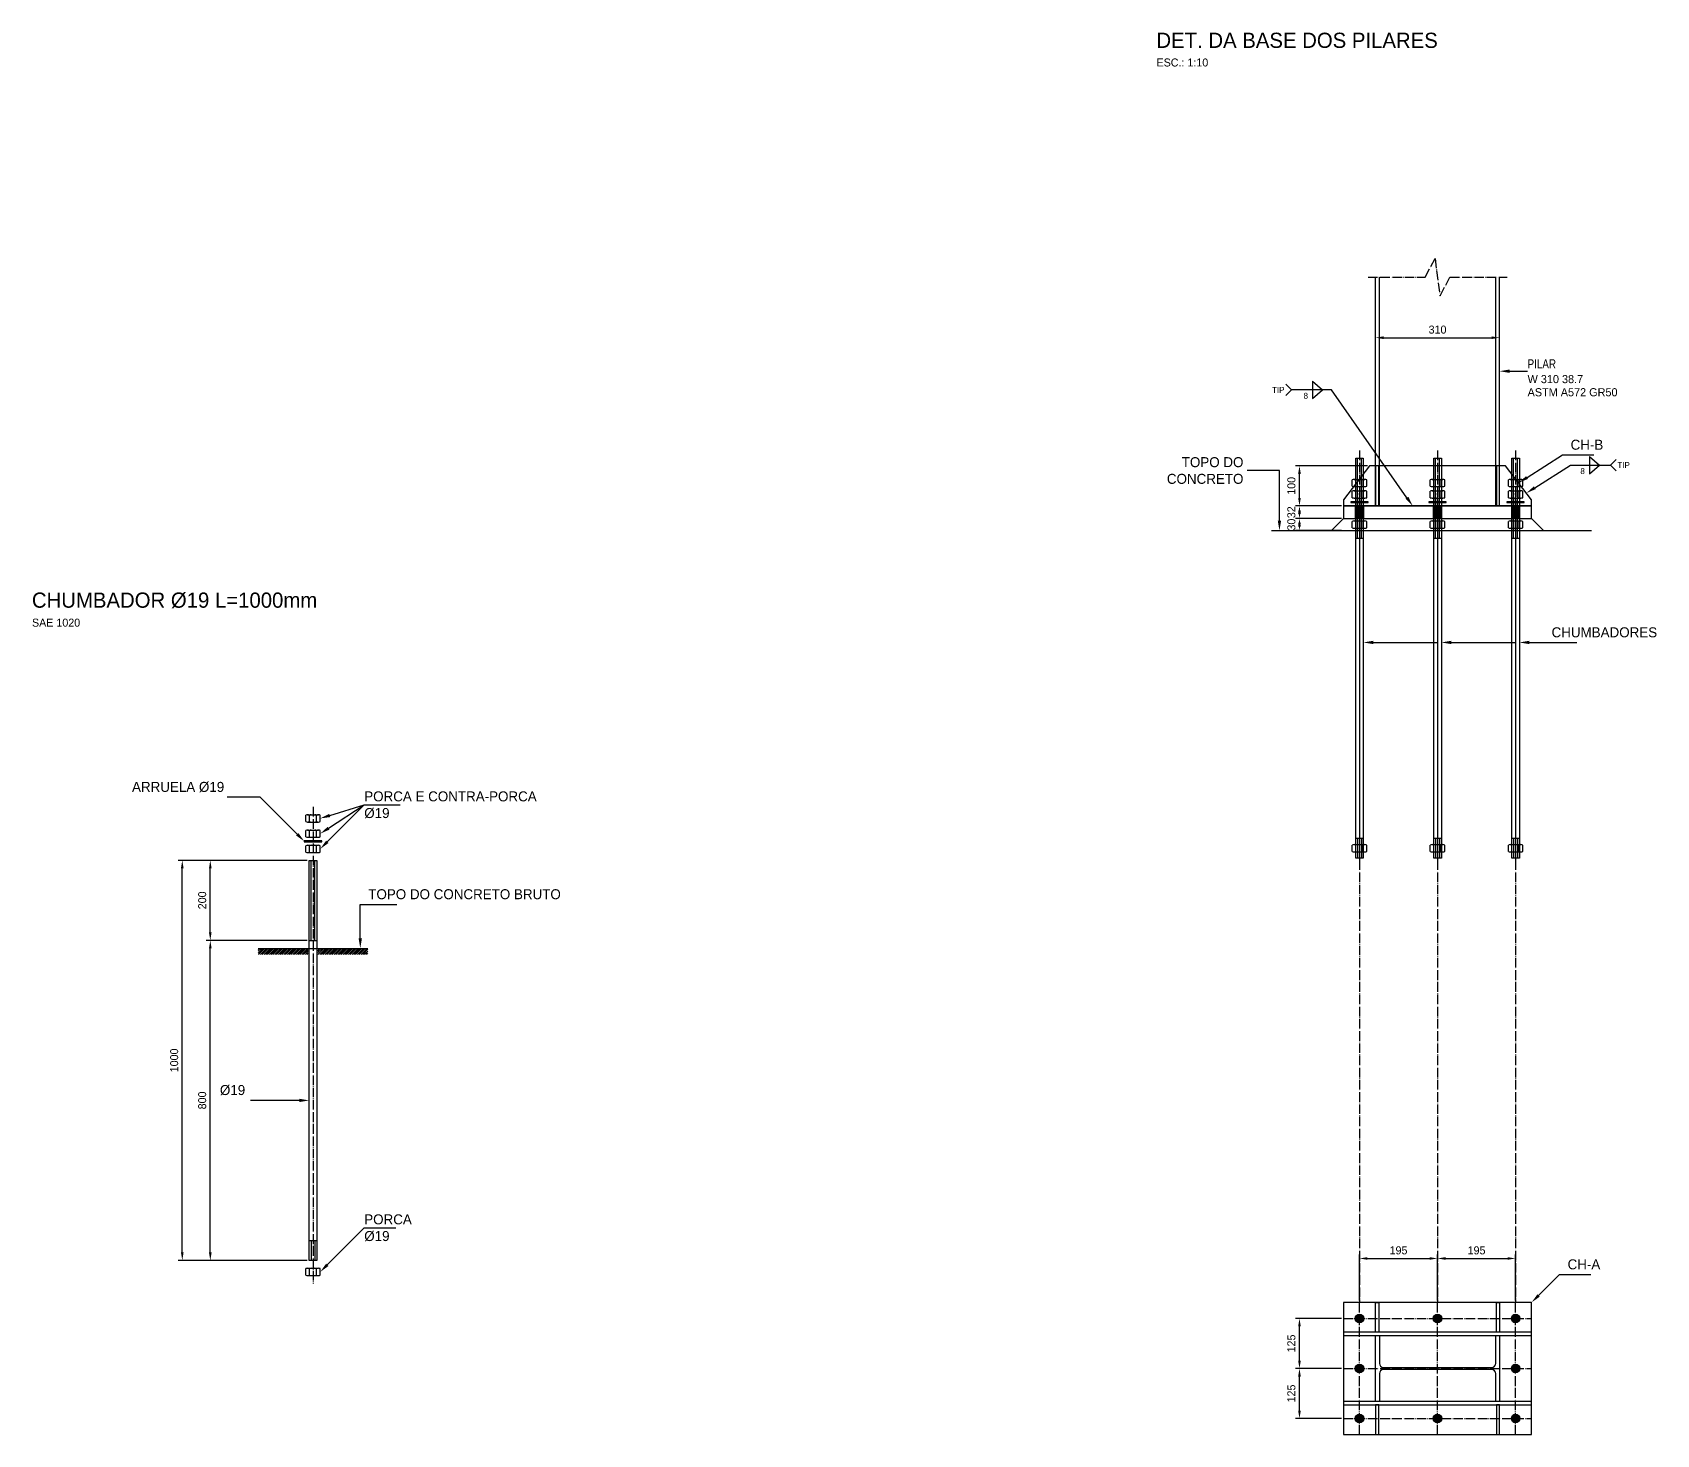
# Model space of a CAD drawing. Extents: x -3511 to 5975, y -2429 to 1199.
# Drawn here: x -3511 to 547, y -2305 to 1199 of the extents above; entities that cross this region are included whole.
import ezdxf

# ---------------------------------------------------------------- set-up
doc = ezdxf.new("R2010")
doc.units = 0
doc.header["$MEASUREMENT"] = 0
doc.linetypes.add('ACAD_ISO01W100', pattern=[5, 4, -1])
doc.linetypes.add('ACAD_ISO04W100', pattern=[30.5, 24, -3, 0.5, -3])
doc.layers.get('DEFPOINTS').update_dxf_attribs({"linetype": 'ACAD_ISO01W100'})
for name, color, linetype in [('CHU-CHUMBADOR', 1, 'Continuous'), ('DIM-1', 4, 'Continuous'), ('EIXO', 5, 'ACAD_ISO04W100'), ('FAB-CHAPA', 2, 'Continuous'), ('G-SIMBOLO', 4, 'Continuous'), ('PERFIL', 1, 'Continuous'), ('REGUA120', 2, 'Continuous'), ('REGUA80', 4, 'Continuous')]:
    doc.layers.add(name, color=color, linetype=linetype)
doc.dimstyles.new('ISO-25', dxfattribs={"dimtxt": 2.5, "dimasz": 2.5, "dimexe": 1.25, "dimexo": 0.625, "dimtad": 1, "dimtxsty": 'STANDARD', "dimcen": 2.5, "dimclrt": 4, "dimazin": 3, "dimtfac": 1, "dimtmove": 0, "dimatfit": 3})
pattern_1 = [(45, (0, 0), (-2.245064, 2.245064), [])]

# ---------------------------------------------------------------- blocks, each defined once
blk = doc.blocks.new('*D0')
for p, q in [((-2824.5, -1070), (-3076.7, -1070)), ((-3066.7, -1850), (-3066.7, -1090)), ((-2824.5, -1870), (-3076.7, -1870))]:
    blk.add_line(p, q)
for points in [[(-3066.7, -1070), (-3063.4, -1090), (-3070, -1090)], [(-3066.7, -1870), (-3070, -1850), (-3063.4, -1850)]]:
    blk.add_trace(points)
at = {"layer": 'DEFPOINTS', "color": 0, "linetype": 'BYBLOCK'}
for p in [(-2819.5, -1070), (-2819.5, -1870)]:
    blk.add_point(p, dxfattribs=at)
at = {"layer": 'REGUA80', "color": 4, "insert": (-3076.7, -1470), "char_height": 20, "attachment_point": 8, "rotation": 90}
blk.add_mtext('800', dxfattribs=at)
blk = doc.blocks.new('*D1')
for p, q in [((-2824.5, -870), (-3076.7, -870)), ((-3066.7, -1050), (-3066.7, -890)), ((-2824.5, -1070), (-3076.7, -1070))]:
    blk.add_line(p, q)
for points in [[(-3066.7, -870), (-3063.4, -890), (-3070, -890)], [(-3066.7, -1070), (-3070, -1050), (-3063.4, -1050)]]:
    blk.add_trace(points)
at = {"layer": 'DEFPOINTS', "color": 0, "linetype": 'BYBLOCK'}
for p in [(-2819.5, -870), (-2819.5, -1070)]:
    blk.add_point(p, dxfattribs=at)
at = {"layer": 'REGUA80', "color": 4, "insert": (-3076.7, -970), "char_height": 20, "attachment_point": 8, "rotation": 90}
blk.add_mtext('200', dxfattribs=at)
blk = doc.blocks.new('*D2')
for p, q in [((-2824.5, -870), (-3146.7, -870)), ((-3136.7, -1850), (-3136.7, -890)), ((-2824.5, -1870), (-3146.7, -1870))]:
    blk.add_line(p, q)
for points in [[(-3136.7, -870), (-3133.4, -890), (-3140, -890)], [(-3136.7, -1870), (-3140, -1850), (-3133.4, -1850)]]:
    blk.add_trace(points)
at = {"layer": 'DEFPOINTS', "color": 0, "linetype": 'BYBLOCK'}
for p in [(-2819.5, -870), (-2819.5, -1870)]:
    blk.add_point(p, dxfattribs=at)
at = {"layer": 'REGUA80', "color": 4, "insert": (-3146.7, -1370), "char_height": 20, "attachment_point": 8, "rotation": 90}
blk.add_mtext('1000', dxfattribs=at)
blk = doc.blocks.new('*D3')
for p, q in [((-155, 416.2), (-155, 446.2)), ((-135, 436.2), (135, 436.2)), ((155, 416.2), (155, 446.2))]:
    blk.add_line(p, q)
for points in [[(-155, 436.2), (-135, 439.6), (-135, 432.9)], [(155, 436.2), (135, 432.9), (135, 439.6)]]:
    blk.add_trace(points)
at = {"layer": 'DEFPOINTS', "color": 0}
for p in [(-155, 411.2), (0, 446.2), (155, 411.2)]:
    blk.add_point(p, dxfattribs=at)
at = {"layer": 'REGUA80', "color": 4, "insert": (0, 446.2), "char_height": 20, "attachment_point": 8}
blk.add_mtext('310', dxfattribs=at)
blk = doc.blocks.new('*D4')
for p, q in [((-240, -15.9), (-355, -15.9)), ((-345, -25.9), (-345, -35.9)), ((-240, -45.9), (-355, -45.9))]:
    blk.add_line(p, q)
for points in [[(-345, -15.9), (-341.7, -35.9), (-348.3, -35.9)], [(-345, -45.9), (-348.3, -25.9), (-341.7, -25.9)]]:
    blk.add_trace(points)
at = {"layer": 'DEFPOINTS', "color": 0, "linetype": 'BYBLOCK'}
for p in [(-235, -15.9), (-235, -45.9)]:
    blk.add_point(p, dxfattribs=at)
at = {"layer": 'REGUA80', "color": 4, "insert": (-355, -30.9), "char_height": 20, "attachment_point": 8, "rotation": 90}
blk.add_mtext('30', dxfattribs=at)
blk = doc.blocks.new('*D5')
for p, q in [((-240, 15.9), (-355, 15.9)), ((-345, 4.1), (-345, -4.1)), ((-240, -15.9), (-355, -15.9))]:
    blk.add_line(p, q)
for points in [[(-345, 15.9), (-341.7, -4.1), (-348.3, -4.1)], [(-345, -15.9), (-348.3, 4.1), (-341.7, 4.1)]]:
    blk.add_trace(points)
at = {"layer": 'DEFPOINTS', "color": 0, "linetype": 'BYBLOCK'}
for p in [(-235, 15.9), (-235, -15.9)]:
    blk.add_point(p, dxfattribs=at)
at = {"layer": 'REGUA80', "color": 4, "insert": (-355, 0), "char_height": 20, "attachment_point": 8, "rotation": 90}
blk.add_mtext('32', dxfattribs=at)
blk = doc.blocks.new('*D6')
for p, q in [((-175, 115.9), (-355, 115.9)), ((-345, 35.9), (-345, 95.9)), ((-240, 15.9), (-355, 15.9))]:
    blk.add_line(p, q)
for points in [[(-345, 115.9), (-341.7, 95.9), (-348.3, 95.9)], [(-345, 15.9), (-348.3, 35.9), (-341.7, 35.9)]]:
    blk.add_trace(points)
at = {"layer": 'DEFPOINTS', "color": 0, "linetype": 'BYBLOCK'}
for p in [(-170, 115.9), (-235, 15.9)]:
    blk.add_point(p, dxfattribs=at)
at = {"layer": 'REGUA80', "color": 4, "insert": (-355, 65.9), "char_height": 20, "attachment_point": 8, "rotation": 90}
blk.add_mtext('100', dxfattribs=at)
blk = doc.blocks.new('*D13')
for p, q in [((-240, -2140), (-355, -2140)), ((-345, -2245), (-345, -2160)), ((-240, -2265), (-355, -2265))]:
    blk.add_line(p, q)
for points in [[(-345, -2140), (-341.7, -2160), (-348.3, -2160)], [(-345, -2265), (-348.3, -2245), (-341.7, -2245)]]:
    blk.add_trace(points)
at = {"layer": 'DEFPOINTS', "color": 0, "linetype": 'BYBLOCK'}
for p in [(-235, -2140), (-235, -2265)]:
    blk.add_point(p, dxfattribs=at)
at = {"layer": 'REGUA80', "color": 4, "insert": (-355, -2202.5), "char_height": 20, "attachment_point": 8, "rotation": 90}
blk.add_mtext('125', dxfattribs=at)
blk = doc.blocks.new('*D14')
for p, q in [((-240, -2015), (-355, -2015)), ((-345, -2120), (-345, -2035)), ((-240, -2140), (-355, -2140))]:
    blk.add_line(p, q)
for points in [[(-345, -2015), (-341.7, -2035), (-348.3, -2035)], [(-345, -2140), (-348.3, -2120), (-341.7, -2120)]]:
    blk.add_trace(points)
at = {"layer": 'DEFPOINTS', "color": 0, "linetype": 'BYBLOCK'}
for p in [(-235, -2015), (-235, -2140)]:
    blk.add_point(p, dxfattribs=at)
at = {"layer": 'REGUA80', "color": 4, "insert": (-355, -2077.5), "char_height": 20, "attachment_point": 8, "rotation": 90}
blk.add_mtext('125', dxfattribs=at)
blk = doc.blocks.new('*D15')
for p, q in [((-195, -1970), (-195, -1855)), ((-175, -1865), (-20, -1865)), ((0, -1970), (0, -1855))]:
    blk.add_line(p, q)
for points in [[(-195, -1865), (-175, -1861.7), (-175, -1868.3)], [(0, -1865), (-20, -1868.3), (-20, -1861.7)]]:
    blk.add_trace(points)
at = {"layer": 'DEFPOINTS', "color": 0}
for p in [(-97.5, -1855), (-195, -1975), (0, -1975)]:
    blk.add_point(p, dxfattribs=at)
at = {"layer": 'REGUA80', "color": 4, "insert": (-97.5, -1855), "char_height": 20, "attachment_point": 8}
blk.add_mtext('195', dxfattribs=at)
blk = doc.blocks.new('*D16')
for p, q in [((0, -1970), (0, -1855)), ((20, -1865), (175, -1865)), ((195, -1970), (195, -1855))]:
    blk.add_line(p, q)
for points in [[(0, -1865), (20, -1861.7), (20, -1868.3)], [(195, -1865), (175, -1868.3), (175, -1861.7)]]:
    blk.add_trace(points)
at = {"layer": 'DEFPOINTS', "color": 0}
for p in [(97.5, -1855), (0, -1975), (195, -1975)]:
    blk.add_point(p, dxfattribs=at)
at = {"layer": 'REGUA80', "color": 4, "insert": (97.5, -1855), "char_height": 20, "attachment_point": 8}
blk.add_mtext('195', dxfattribs=at)

msp = doc.modelspace()

# ---------------------------------------------------------------- hatches: boundary and pattern name
h = msp.add_hatch()
h.set_pattern_fill('ANSI31', color=256, style=0)
h.set_pattern_definition(pattern_1)
h.paths.add_polyline_path([(-2947.16, -1090), (-2947.16, -1105), (-2822.025, -1105), (-2822.025, -1090)])
h = msp.add_hatch()
h.set_pattern_fill('ANSI31', color=256, style=0)
h.set_pattern_definition(pattern_1)
h.paths.add_polyline_path([(-2672.84, -1090), (-2672.84, -1105), (-2797.975, -1105), (-2797.975, -1090)])

# ---------------------------------------------------------------- linework, layer by layer
at = {"color": 4}
for p, q in [((-235, -15.875), (-265, -45.875)), ((235, -15.875), (265, -45.875))]:
    msp.add_line(p, q, dxfattribs=at)
for p, q in [((-415, -45.875), (385, -45.875)), ((-2947.16, -1090), (-2672.84, -1090))]:
    msp.add_line(p, q)
for points in [[(180, 352.5), (225, 352.5)], [(223.592, 86.797), (312.5, 143.375), (390.5, 143.375)], [(-395, -20.875), (-395, 104.125), (-476, 104.125)], [(-160.475, -325.438), (0, -325.438)], [(34.525, -325.438), (195, -325.438)], [(229.525, -325.438), (265, -325.438), (348.25, -325.438)], [(-2849.585, -804.697), (-2941.907, -712.375), (-3024.907, -712.375)], [(-2774.331, -823.747), (-2682.008, -731.425), (-2592.009, -731.425)], [(-2771.082, -789.647), (-2682.008, -731.425)], [(-2768.111, -757.882), (-2682.008, -731.425)], [(-2691.89, -1065), (-2691.89, -980), (-2600.391, -980)], [(-2844.525, -1470), (-2889.525, -1470), (-2966.525, -1470)], [(-2774.331, -1880.897), (-2682.008, -1788.575), (-2603.258, -1788.575)], [(252.678, -1957.322), (305, -1905), (383, -1905)]]:
    msp.add_lwpolyline(points)
at = {"color": 255}
for points in [[(-76.337, 36.356), (-265, 305.875)], [(243.092, 61.297), (332, 117.875)]]:
    msp.add_lwpolyline(points, dxfattribs=at)
at = {"const_width": 10.525}
for points in [[(-200.262, -2015, 1), (-189.738, -2015, 1)], [(-5.262, -2015, 1), (5.262, -2015, 1)], [(189.738, -2015, 1), (200.262, -2015, 1)], [(-200.262, -2140, 1), (-189.738, -2140, 1)], [(189.738, -2140, 1), (200.262, -2140, 1)], [(-200.262, -2265, 1), (-189.738, -2265, 1)], [(-5.262, -2265, 1), (5.262, -2265, 1)], [(189.738, -2265, 1), (200.262, -2265, 1)]]:
    msp.add_lwpolyline(points, format="xyb", close=True, dxfattribs=at)
for points in [[(155, 352.5), (180, 356.667), (180, 348.333)], [(202.5, 73.375), (221.355, 90.312), (225.829, 83.282)], [(-395, -45.875), (-399.167, -20.875), (-390.833, -20.875)], [(-185.475, -325.438), (-160.475, -321.271), (-160.475, -329.604)], [(9.525, -325.438), (34.525, -321.271), (34.525, -329.604)], [(204.525, -325.438), (229.525, -321.271), (229.525, -329.604)], [(-2792.008, -765.225), (-2769.335, -753.899), (-2766.887, -761.865)], [(-2831.907, -822.375), (-2852.531, -807.644), (-2846.639, -801.751)], [(-2792.008, -803.325), (-2773.362, -786.159), (-2768.802, -793.135)], [(-2792.008, -841.425), (-2777.277, -820.801), (-2771.384, -826.694)], [(-2691.89, -1090), (-2696.057, -1065), (-2687.723, -1065)], [(-2819.525, -1470), (-2844.525, -1474.167), (-2844.525, -1465.833)], [(-2792.008, -1898.575), (-2777.277, -1877.951), (-2771.384, -1883.844)], [(235, -1975), (249.731, -1954.376), (255.624, -1960.269)]]:
    msp.add_trace(points)
at = {"color": 255}
for points in [[(222, 47.875), (240.855, 64.812), (245.329, 57.782)], [(-205.525, -15.875), (-184.475, -15.875), (-205.525, 15.875), (-184.475, 15.875)], [(-205.525, -15.875), (-184.475, -15.875), (-205.525, 15.875), (-184.475, 15.875)], [(-205.525, -15.875), (-184.475, -15.875), (-205.525, 15.875), (-184.475, 15.875)], [(-62, 15.875), (-79.75, 33.966), (-72.923, 38.745)], [(-10.525, -15.875), (10.525, -15.875), (-10.525, 15.875), (10.525, 15.875)], [(-10.525, -15.875), (10.525, -15.875), (-10.525, 15.875), (10.525, 15.875)], [(184.475, -15.875), (205.525, -15.875), (184.475, 15.875), (205.525, 15.875)], [(184.475, -15.875), (205.525, -15.875), (184.475, 15.875), (205.525, 15.875)], [(184.475, -15.875), (205.525, -15.875), (184.475, 15.875), (205.525, 15.875)]]:
    msp.add_trace(points, dxfattribs=at)
at = {"layer": 'CHU-CHUMBADOR'}
for p, q in [((-208.494, 82.074), (-181.506, 82.074)), ((-13.494, 82.074), (13.494, 82.074)), ((181.506, 82.074), (208.494, 82.074)), ((-212.992, 64.929), (-212.992, 81.121)), ((-212.992, 36.354), (-212.992, 52.546)), ((-208.494, 63.976), (-181.506, 63.976)), ((-208.494, 53.499), (-181.506, 53.499)), ((-203.996, 64.929), (-203.996, 81.121)), ((-203.996, 36.354), (-203.996, 52.546)), ((-186.004, 64.929), (-186.004, 81.121)), ((-186.004, 36.354), (-186.004, 52.546)), ((-177.008, 64.929), (-177.008, 81.121)), ((-177.008, 36.354), (-177.008, 52.546)), ((-17.992, 64.929), (-17.992, 81.121)), ((-17.992, 36.354), (-17.992, 52.546)), ((-13.494, 63.976), (13.494, 63.976)), ((-13.494, 53.499), (13.494, 53.499)), ((-8.996, 64.929), (-8.996, 81.121)), ((-8.996, 36.354), (-8.996, 52.546)), ((8.996, 64.929), (8.996, 81.121)), ((8.996, 36.354), (8.996, 52.546)), ((17.992, 64.929), (17.992, 81.121)), ((17.992, 36.354), (17.992, 52.546)), ((177.008, 64.929), (177.008, 81.121)), ((177.008, 36.354), (177.008, 52.546)), ((181.506, 63.976), (208.494, 63.976)), ((181.506, 53.499), (208.494, 53.499)), ((186.004, 64.929), (186.004, 81.121)), ((186.004, 36.354), (186.004, 52.546)), ((203.996, 64.929), (203.996, 81.121)), ((203.996, 36.354), (203.996, 52.546)), ((212.992, 64.929), (212.992, 81.121)), ((212.992, 36.354), (212.992, 52.546)), ((-208.494, 35.401), (-181.506, 35.401)), ((-13.494, 35.401), (13.494, 35.401)), ((181.506, 35.401), (208.494, 35.401)), ((-212.992, -38.971), (-212.992, -22.779)), ((-208.494, -21.826), (-181.506, -21.826)), ((-208.494, -39.924), (-181.506, -39.924)), ((-203.996, -38.971), (-203.996, -22.779)), ((-186.004, -38.971), (-186.004, -22.779)), ((-177.008, -38.971), (-177.008, -22.779)), ((-17.992, -38.971), (-17.992, -22.779)), ((-13.494, -21.826), (13.494, -21.826)), ((-13.494, -39.924), (13.494, -39.924)), ((-8.996, -38.971), (-8.996, -22.779)), ((8.996, -38.971), (8.996, -22.779)), ((17.992, -38.971), (17.992, -22.779)), ((177.008, -38.971), (177.008, -22.779)), ((181.506, -21.826), (208.494, -21.826)), ((181.506, -39.924), (208.494, -39.924)), ((186.004, -38.971), (186.004, -22.779)), ((203.996, -38.971), (203.996, -22.779)), ((212.992, -38.971), (212.992, -22.779)), ((-2827.992, -773.321), (-2827.992, -757.129)), ((-2823.494, -756.176), (-2796.506, -756.176)), ((-2818.996, -773.321), (-2818.996, -757.129)), ((-2801.004, -773.321), (-2801.004, -757.129)), ((-2792.008, -773.321), (-2792.008, -757.129)), ((-2827.992, -811.421), (-2827.992, -795.229)), ((-2823.494, -774.274), (-2796.506, -774.274)), ((-2823.494, -794.276), (-2796.506, -794.276)), ((-2818.996, -811.421), (-2818.996, -795.229)), ((-2801.004, -811.421), (-2801.004, -795.229)), ((-2792.008, -811.421), (-2792.008, -795.229)), ((-2827.992, -849.521), (-2827.992, -833.329)), ((-2823.494, -812.374), (-2796.506, -812.374)), ((-2823.494, -832.376), (-2796.506, -832.376)), ((-2823.494, -850.474), (-2796.506, -850.474)), ((-2818.996, -849.521), (-2818.996, -833.329)), ((-2801.004, -849.521), (-2801.004, -833.329)), ((-2792.008, -849.521), (-2792.008, -833.329)), ((-212.992, -847.934), (-212.992, -831.741)), ((-208.494, -830.789), (-181.506, -830.789)), ((-208.494, -848.886), (-181.506, -848.886)), ((-203.996, -847.934), (-203.996, -831.741)), ((-186.004, -847.934), (-186.004, -831.741)), ((-177.008, -847.934), (-177.008, -831.741)), ((-17.992, -847.934), (-17.992, -831.741)), ((-13.494, -830.789), (13.494, -830.789)), ((-13.494, -848.886), (13.494, -848.886)), ((-8.996, -847.934), (-8.996, -831.741)), ((8.996, -847.934), (8.996, -831.741)), ((17.992, -847.934), (17.992, -831.741)), ((177.008, -847.934), (177.008, -831.741)), ((181.506, -830.789), (208.494, -830.789)), ((181.506, -848.886), (208.494, -848.886)), ((186.004, -847.934), (186.004, -831.741)), ((203.996, -847.934), (203.996, -831.741)), ((212.992, -847.934), (212.992, -831.741)), ((-2827.992, -1906.671), (-2827.992, -1890.479)), ((-2823.494, -1889.526), (-2796.506, -1889.526)), ((-2818.996, -1906.671), (-2818.996, -1890.479)), ((-2801.004, -1906.671), (-2801.004, -1890.479)), ((-2792.008, -1906.671), (-2792.008, -1890.479)), ((-2823.494, -1907.624), (-2796.506, -1907.624))]:
    msp.add_line(p, q, dxfattribs=at)
for points in [[(-216.907, 24.447), (-173.093, 24.447), (-173.093, 26.352), (-216.907, 26.352)], [(-21.907, 24.447), (21.907, 24.447), (21.907, 26.352), (-21.907, 26.352)], [(173.093, 24.447), (216.907, 24.447), (216.907, 26.352), (173.093, 26.352)], [(-2831.907, -823.328), (-2788.093, -823.328), (-2788.093, -821.423), (-2831.907, -821.423)]]:
    msp.add_lwpolyline(points, close=True, dxfattribs=at)
at = {"layer": 'CHU-CHUMBADOR', "linetype": 'CONTINUOUS'}
for centre, start, end in [((-208.494, 70.977), 66.086832, 113.913168), ((-199.498, 70.977), 90, 113.913168), ((-190.502, 70.977), 66.086832, 90), ((-181.506, 70.977), 66.086832, 113.913168), ((-13.494, 70.977), 66.086832, 113.913168), ((-4.498, 70.977), 90, 113.913168), ((4.498, 70.977), 66.086832, 90), ((13.494, 70.977), 66.086832, 113.913168), ((181.506, 70.977), 66.086832, 113.913168), ((190.502, 70.977), 90, 113.913168), ((199.498, 70.977), 66.086832, 90), ((208.494, 70.977), 66.086832, 113.913168), ((-208.494, 75.073), 246.086832, 293.913168), ((-208.494, 42.402), 66.086832, 113.913168), ((-199.498, 75.073), 246.086832, 270), ((-199.498, 42.402), 90, 113.913168), ((-190.502, 75.073), 270, 293.913168), ((-190.502, 42.402), 66.086832, 90), ((-181.506, 75.073), 246.086832, 293.913168), ((-181.506, 42.402), 66.086832, 113.913168), ((-13.494, 75.073), 246.086832, 293.913168), ((-13.494, 42.402), 66.086832, 113.913168), ((-4.498, 75.073), 246.086832, 270), ((-4.498, 42.402), 90, 113.913168), ((4.498, 75.073), 270, 293.913168), ((4.498, 42.402), 66.086832, 90), ((13.494, 75.073), 246.086832, 293.913168), ((13.494, 42.402), 66.086832, 113.913168), ((181.506, 75.073), 246.086832, 293.913168), ((181.506, 42.402), 66.086832, 113.913168), ((190.502, 75.073), 246.086832, 270), ((190.502, 42.402), 90, 113.913168), ((199.498, 75.073), 270, 293.913168), ((199.498, 42.402), 66.086832, 90), ((208.494, 75.073), 246.086832, 293.913168), ((208.494, 42.402), 66.086832, 113.913168), ((-208.494, 46.498), 246.086832, 293.913168), ((-199.498, 46.498), 246.086832, 270), ((-190.502, 46.498), 270, 293.913168), ((-181.506, 46.498), 246.086832, 293.913168), ((-13.494, 46.498), 246.086832, 293.913168), ((-4.498, 46.498), 246.086832, 270), ((4.498, 46.498), 270, 293.913168), ((13.494, 46.498), 246.086832, 293.913168), ((181.506, 46.498), 246.086832, 293.913168), ((190.502, 46.498), 246.086832, 270), ((199.498, 46.498), 270, 293.913168), ((208.494, 46.498), 246.086832, 293.913168), ((-208.494, -32.923), 66.086832, 113.913168), ((-208.494, -28.827), 246.086832, 293.913168), ((-199.498, -32.923), 90, 113.913168), ((-199.498, -28.827), 246.086832, 270), ((-190.502, -32.923), 66.086832, 90), ((-190.502, -28.827), 270, 293.913168), ((-181.506, -32.923), 66.086832, 113.913168), ((-181.506, -28.827), 246.086832, 293.913168), ((-13.494, -32.923), 66.086832, 113.913168), ((-13.494, -28.827), 246.086832, 293.913168), ((-4.498, -32.923), 90, 113.913168), ((-4.498, -28.827), 246.086832, 270), ((4.498, -32.923), 66.086832, 90), ((4.498, -28.827), 270, 293.913168), ((13.494, -32.923), 66.086832, 113.913168), ((13.494, -28.827), 246.086832, 293.913168), ((181.506, -32.923), 66.086832, 113.913168), ((181.506, -28.827), 246.086832, 293.913168), ((190.502, -32.923), 90, 113.913168), ((190.502, -28.827), 246.086832, 270), ((199.498, -32.923), 66.086832, 90), ((199.498, -28.827), 270, 293.913168), ((208.494, -32.923), 66.086832, 113.913168), ((208.494, -28.827), 246.086832, 293.913168), ((-2823.494, -767.273), 66.086832, 113.913168), ((-2814.498, -767.273), 90, 113.913168), ((-2805.502, -767.273), 66.086832, 90), ((-2796.506, -767.273), 66.086832, 113.913168), ((-2823.494, -763.177), 246.086832, 293.913168), ((-2823.494, -805.373), 66.086832, 113.913168), ((-2823.494, -801.277), 246.086832, 293.913168), ((-2814.498, -763.177), 246.086832, 270), ((-2814.498, -805.373), 90, 113.913168), ((-2814.498, -801.277), 246.086832, 270), ((-2805.502, -763.177), 270, 293.913168), ((-2805.502, -805.373), 66.086832, 90), ((-2805.502, -801.277), 270, 293.913168), ((-2796.506, -763.177), 246.086832, 293.913168), ((-2796.506, -805.373), 66.086832, 113.913168), ((-2796.506, -801.277), 246.086832, 293.913168), ((-2823.494, -843.473), 66.086832, 113.913168), ((-2823.494, -839.377), 246.086832, 293.913168), ((-2814.498, -843.473), 90, 113.913168), ((-2814.498, -839.377), 246.086832, 270), ((-2805.502, -843.473), 66.086832, 90), ((-2805.502, -839.377), 270, 293.913168), ((-2796.506, -843.473), 66.086832, 113.913168), ((-2796.506, -839.377), 246.086832, 293.913168), ((-208.494, -841.885), 66.086832, 113.913168), ((-208.494, -837.79), 246.086832, 293.913168), ((-199.498, -841.885), 90, 113.913168), ((-199.498, -837.79), 246.086832, 270), ((-190.502, -841.885), 66.086832, 90), ((-190.502, -837.79), 270, 293.913168), ((-181.506, -841.885), 66.086832, 113.913168), ((-181.506, -837.79), 246.086832, 293.913168), ((-13.494, -841.885), 66.086832, 113.913168), ((-13.494, -837.79), 246.086832, 293.913168), ((-4.498, -841.885), 90, 113.913168), ((-4.498, -837.79), 246.086832, 270), ((4.498, -841.885), 66.086832, 90), ((4.498, -837.79), 270, 293.913168), ((13.494, -841.885), 66.086832, 113.913168), ((13.494, -837.79), 246.086832, 293.913168), ((181.506, -841.885), 66.086832, 113.913168), ((181.506, -837.79), 246.086832, 293.913168), ((190.502, -841.885), 90, 113.913168), ((190.502, -837.79), 246.086832, 270), ((199.498, -841.885), 66.086832, 90), ((199.498, -837.79), 270, 293.913168), ((208.494, -841.885), 66.086832, 113.913168), ((208.494, -837.79), 246.086832, 293.913168), ((-2823.494, -1900.623), 66.086832, 113.913168), ((-2823.494, -1896.527), 246.086832, 293.913168), ((-2814.498, -1900.623), 90, 113.913168), ((-2814.498, -1896.527), 246.086832, 270), ((-2805.502, -1900.623), 66.086832, 90), ((-2805.502, -1896.527), 270, 293.913168), ((-2796.506, -1900.623), 66.086832, 113.913168), ((-2796.506, -1896.527), 246.086832, 293.913168)]:
    msp.add_arc(centre, 11.096, start, end, dxfattribs=at)
at = {"layer": 'EIXO'}
for p, q in [((-195, -47.625), (-195, 47.625)), ((-195, -47.625), (-195, 47.625)), ((-195, -47.625), (-195, 47.625)), ((0, -47.625), (0, 47.625)), ((0, -47.625), (0, 47.625)), ((195, -47.625), (195, 47.625)), ((195, -47.625), (195, 47.625)), ((195, -47.625), (195, 47.625)), ((-195, -15.875), (-195, -1975)), ((0, -15.875), (0, -1975)), ((195, -15.875), (195, -1975)), ((-195, -2305), (-195, -1975)), ((0, -2305), (0, -1975)), ((195, -2305), (195, -1975)), ((-235, -2015), (235, -2015)), ((-235, -2140), (235, -2140)), ((-235, -2265), (235, -2265))]:
    msp.add_line(p, q, dxfattribs=at)
for points in [[(-173.6, 587.5), (-31, 587.5), (-6.2, 634), (6.2, 541), (31, 587.5), (173.6, 587.5)], [(-195, 154.212), (-195, -883.888)], [(0, 154.212), (0, -883.888)], [(195, 154.212), (195, -883.888)], [(-2810, -736.65), (-2810, -1927.15)]]:
    msp.add_lwpolyline(points, dxfattribs=at)
at = {"layer": 'FAB-CHAPA'}
for points in [[(235, 15.875), (235, 30.875), (170, 115.875), (-170, 115.875), (-235, 30.875), (-235, 15.875)], [(-155, 15.875), (-147.07, 15.875), (-147.07, 115.875), (-155, 115.875)], [(147.07, 15.875), (155, 15.875), (155, 115.875), (147.07, 115.875)], [(-235, -15.875), (235, -15.875), (235, 15.875), (-235, 15.875)], [(-205.525, -15.875), (-184.475, -15.875), (-184.475, 15.875), (-205.525, 15.875)], [(-205.525, -15.875), (-184.475, -15.875), (-184.475, 15.875), (-205.525, 15.875)], [(-205.525, -15.875), (-184.475, -15.875), (-184.475, 15.875), (-205.525, 15.875)], [(-10.525, -15.875), (10.525, -15.875), (10.525, 15.875), (-10.525, 15.875)], [(-10.525, -15.875), (10.525, -15.875), (10.525, 15.875), (-10.525, 15.875)], [(184.475, -15.875), (205.525, -15.875), (205.525, 15.875), (184.475, 15.875)], [(184.475, -15.875), (205.525, -15.875), (205.525, 15.875), (184.475, 15.875)], [(184.475, -15.875), (205.525, -15.875), (205.525, 15.875), (184.475, 15.875)], [(-235, -2305), (235, -2305), (235, -1975), (-235, -1975)], [(-155, -1975), (-147.07, -1975), (-147.07, -2049.57), (-155, -2049.57)], [(147.07, -1975), (155, -1975), (155, -2049.57), (147.07, -2049.57)], [(-235, -2057.5), (235, -2057.5), (235, -2049.57), (-235, -2049.57)], [(-235, -2230.43), (235, -2230.43), (235, -2222.5), (-235, -2222.5)], [(-155, -2305), (-147.07, -2305), (-147.07, -2230.43), (-155, -2230.43)], [(147.07, -2305), (155, -2305), (155, -2230.43), (147.07, -2230.43)]]:
    msp.add_lwpolyline(points, close=True, dxfattribs=at)
at = {"layer": 'FAB-CHAPA', "linetype": 'CONTINUOUS'}
for centre in [(-195, -2015), (0, -2015), (195, -2015), (-195, -2140), (195, -2140), (-195, -2265), (0, -2265), (195, -2265)]:
    msp.add_circle(centre, 10.525, dxfattribs=at)
at = {"layer": 'G-SIMBOLO'}
for p, q in [((-312.35, 327.65), (-312.35, 284.1)), ((-312.35, 327.65), (-287.071, 305.875)), ((-365, 305.875), (-379.142, 320.017)), ((-365, 305.875), (-379.142, 291.733)), ((-265, 305.875), (-365, 305.875)), ((-312.35, 284.1), (-287.071, 305.875)), ((379.35, 139.65), (379.35, 96.1)), ((379.35, 139.65), (404.629, 117.875)), ((432, 117.875), (446.142, 132.017)), ((332, 117.875), (432, 117.875)), ((379.35, 96.1), (404.629, 117.875)), ((432, 117.875), (446.142, 103.733))]:
    msp.add_line(p, q, dxfattribs=at)
at = {"layer": 'PERFIL'}
for p, q in [((-155, 15.875), (-155, 587.5)), ((-145.3, 15.875), (-145.3, 587.5)), ((145.3, 15.875), (145.3, 587.5)), ((155, 15.875), (155, 587.5)), ((-199.762, -64.838), (-199.762, 135.162)), ((-190.238, -64.838), (-190.238, 135.162)), ((-4.762, -64.838), (-4.762, 135.162)), ((4.762, -64.838), (4.762, 135.162)), ((190.238, -64.838), (190.238, 135.162)), ((199.762, -64.838), (199.762, 135.162)), ((-204.525, -64.838), (-185.475, -64.838)), ((-9.525, -64.838), (9.525, -64.838)), ((185.475, -64.838), (204.525, -64.838)), ((-204.525, -814.838), (-185.475, -814.838)), ((-199.762, -814.838), (-199.762, -864.838)), ((-190.238, -814.838), (-190.238, -864.838)), ((-9.525, -814.838), (9.525, -814.838)), ((-4.762, -814.838), (-4.762, -864.838)), ((4.762, -814.838), (4.762, -864.838)), ((185.475, -814.838), (204.525, -814.838)), ((190.238, -814.838), (190.238, -864.838)), ((199.762, -814.838), (199.762, -864.838)), ((-2814.762, -1070), (-2814.762, -870)), ((-2805.238, -1070), (-2805.238, -870)), ((-2819.525, -1070), (-2800.475, -1070)), ((-2819.525, -1820), (-2800.475, -1820)), ((-2814.762, -1820), (-2814.762, -1870)), ((-2805.238, -1820), (-2805.238, -1870))]:
    msp.add_line(p, q, dxfattribs=at)
for points in [[(-185.475, 135.162), (-185.475, -864.838), (-204.525, -864.838), (-204.525, 135.162)], [(9.525, 135.162), (9.525, -864.838), (-9.525, -864.838), (-9.525, 135.162)], [(204.525, 135.162), (204.525, -864.838), (185.475, -864.838), (185.475, 135.162)], [(-2800.475, -870), (-2800.475, -1870), (-2819.525, -1870), (-2819.525, -870)]]:
    msp.add_lwpolyline(points, close=True, dxfattribs=at)
msp.add_lwpolyline([(155, -2057.5), (155, -2222.5), (145.3, -2222.5), (145.3, -2152.6, 0.41421356), (135.6, -2142.9), (-135.6, -2142.9, 0.41421356), (-145.3, -2152.6), (-145.3, -2222.5), (-155, -2222.5), (-155, -2057.5), (-145.3, -2057.5), (-145.3, -2127.4, 0.41421356), (-135.6, -2137.1), (135.6, -2137.1, 0.41421356), (145.3, -2127.4), (145.3, -2057.5), (155, -2057.5)], format="xyb", close=True, dxfattribs=at)

# ---------------------------------------------------------------- texts
at = {"color": 4, "char_height": 25}
for s, insert, attachment_point in [('CH-B', (332.5, 155.875), 7), ('TOPO DO \\PCONCRETO', (-485, 104.125), 6), ('CHUMBADORES', (285, -312.938), 7), ('ARRUELA %%c19', (-3031.907, -699.875), 9), ('PORCA E CONTRA-PORCA\\P%%c19', (-2682.008, -731.425), 4), ('TOPO DO CONCRETO BRUTO', (-2671.89, -967.5), 7), ('%%c19', (-2979.525, -1457.5), 9), ('PORCA\\P%%c19', (-2682.008, -1788.575), 4), ('CH-A', (325, -1892.5), 7)]:
    msp.add_mtext(s, dxfattribs=dict(at, insert=insert, attachment_point=attachment_point))
at = {"layer": 'DIM-1', "char_height": 15, "attachment_point": 5}
for s, insert in [('TIP', (-398, 305.875)), ('8', (-329.172, 290.812)), ('TIP', (465, 117.875)), ('8', (362.529, 102.812))]:
    msp.add_mtext(s, dxfattribs=dict(at, insert=insert))
at = {"layer": 'REGUA120', "color": 2, "char_height": 38, "attachment_point": 7}
for s, insert in [('DET. DA BASE DOS PILARES', (-702.5, 1159.919)), ('CHUMBADOR %%c19 L=1000mm', (-3512.5, -240.081))]:
    msp.add_mtext(s, dxfattribs=dict(at, insert=insert))
at = {"layer": 'REGUA140', "color": 2, "linetype": 'CONTINUOUS', "width": 0.8}
msp.add_text('PILAR', height=23, dxfattribs=at).set_placement((225, 359.286))
at = {"layer": 'REGUA80', "color": 4, "char_height": 20, "attachment_point": 7}
for s, insert in [('ESC.: 1:10', (-702.254, 1113.738)), ('SAE 1020', (-3512.253, -286.262))]:
    msp.add_mtext(s, dxfattribs=dict(at, insert=insert))
at = {"layer": 'REGUA80', "char_height": 20.3, "attachment_point": 7}
for s, insert in [('W 310 38.7', (225, 322.341)), ('ASTM A572 GR50', (225, 289.45))]:
    msp.add_mtext(s, dxfattribs=dict(at, insert=insert))

# ---------------------------------------------------------------- dimensions: what is measured, and where the dimension line sits
for base, p1, p2, text, picture, middle in [((-155, 436.25), (155, 411.25), (-155, 411.25), '310', '*D3', (0, 436.25)), ((-195, -1865), (0, -1975), (-195, -1975), '195', '*D15', (-97.5, -1865)), ((0, -1865), (195, -1975), (0, -1975), '195', '*D16', (97.5, -1865))]:
    dim = msp.add_linear_dim(base=base, p1=p1, p2=p2, text=text, dimstyle='ISO-25', override={"dimtxt": 20, "dimasz": 20, "dimgap": 10})
    dim.commit()
    dim.dimension.update_dxf_attribs({"geometry": picture, "text_midpoint": middle})
for base, p1, p2, text, picture, middle in [((-345, 115.875), (-235, 15.875), (-170, 115.875), '100', '*D6', (-345, 65.875)), ((-345, 15.875), (-235, -15.875), (-235, 15.875), '32', '*D5', (-345, 0)), ((-345, -15.875), (-235, -45.875), (-235, -15.875), '30', '*D4', (-345, -30.875)), ((-3136.685, -870), (-2819.525, -1870), (-2819.525, -870), '1000', '*D2', (-3136.685, -1370)), ((-3066.685, -870), (-2819.525, -1070), (-2819.525, -870), '200', '*D1', (-3066.685, -970)), ((-3066.685, -1070), (-2819.525, -1870), (-2819.525, -1070), '800', '*D0', (-3066.685, -1470)), ((-345, -2015), (-235, -2140), (-235, -2015), '125', '*D14', (-345, -2077.5)), ((-345, -2140), (-235, -2265), (-235, -2140), '125', '*D13', (-345, -2202.5))]:
    dim = msp.add_linear_dim(base=base, p1=p1, p2=p2, angle=90, text=text, dimstyle='ISO-25', override={"dimtxt": 20, "dimasz": 20, "dimgap": 10})
    dim.commit()
    dim.dimension.update_dxf_attribs({"geometry": picture, "text_midpoint": middle, "dimtype": 160})

doc.saveas('drawing.dxf')
